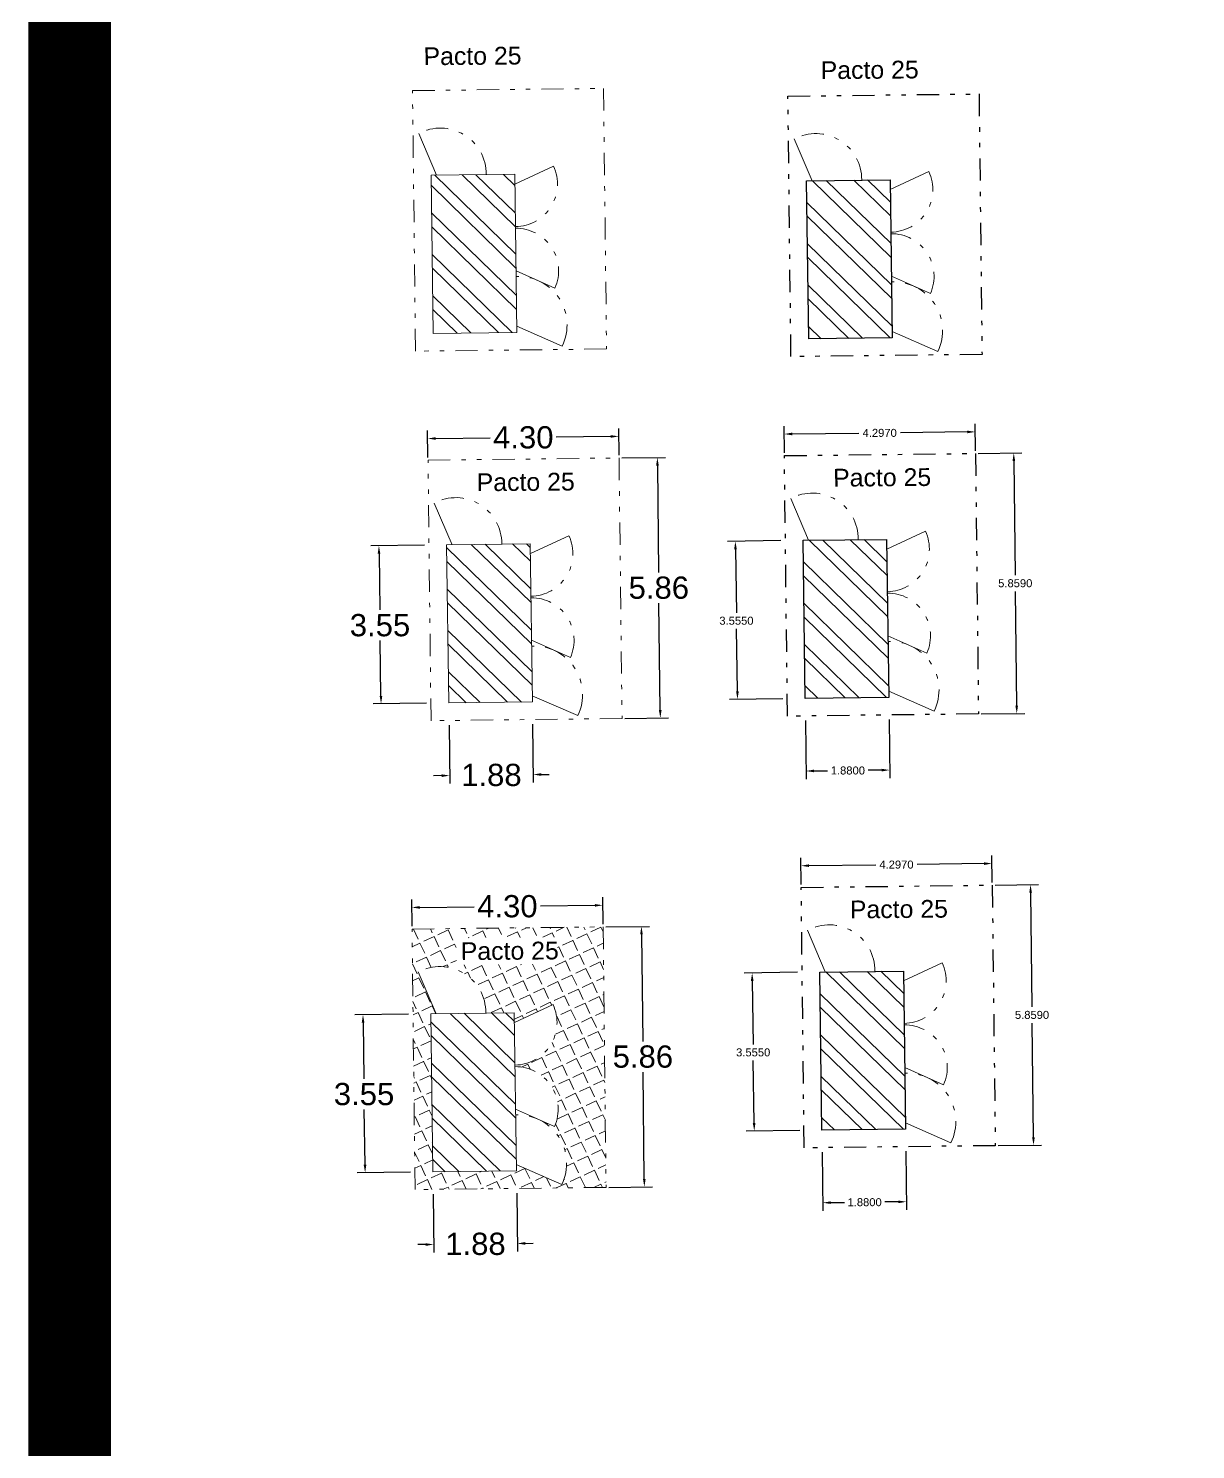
# Model space of a CAD drawing. Header units: metres. Extents: x 342 to 10732, y 11 to 2199.
# Drawn here: x 486.08 to 512.33, y 156.18 to 188.14 of the extents above; entities that cross this region are included whole.
import ezdxf

# ---------------------------------------------------------------- set-up
doc = ezdxf.new("R2010")
doc.units = ezdxf.units.M
doc.linetypes.add('DASHED', pattern=[0.75, 0.5, -0.25])
doc.linetypes.add('DIVIDE', pattern=[1.25, 0.5, -0.25, 0, -0.25, 0, -0.25])
doc.layers.get('Defpoints').update_dxf_attribs({"lineweight": 5})
for name, color, linetype, lineweight in [('01 - Bestaande kabel', 125, 'Continuous', 0), ('01 - Mantelbuis', 6, 'Continuous', 0), ('Aansluiting LS K09', 104, 'DASHED', 0)]:
    doc.layers.add(name, color=color, linetype=linetype, lineweight=lineweight)
doc.layers.add('01 - Station', color=7, linetype='Continuous')
doc.styles.get("Standard").update_dxf_attribs({"font": 'arial.ttf'})
doc.styles.add('TM-0.5', font='', dxfattribs={"height": 0.5})
doc.styles.get('TM-0.5').set_extended_font_data('Arial Nova Light')
doc.dimstyles.get("Standard").update_dxf_attribs({"dimtxt": 0.18, "dimasz": 0.18, "dimexe": 0.18, "dimexo": 0.0625, "dimgap": 0.09, "dimtad": 0, "dimtih": 1, "dimtoh": 1, "dimdec": 4, "dimzin": 0, "dimdsep": 46, "dimtxsty": 'Standard', "dimcen": 0.09, "dimadec": 0, "dimazin": 0, "dimtfac": 1, "dimtdec": 4, "dimtofl": 0, "dimtmove": 0, "dimatfit": 3, "dimfxl": 1, "dimtolj": 1, "dimtzin": 0, "dimarcsym": 0})

# ---------------------------------------------------------------- blocks, each defined once
blk = doc.blocks.new('Pacto 25 Exc. afm.')
at = {"lineweight": 0, "transparency": 33554687}
h = blk.add_hatch(dxfattribs=at)
h.set_pattern_fill('ANSI32', color=256, scale=0.069, angle=90.7662)
h.set_pattern_definition([(135.76618298, (403502.9297, -170782.46124), (-0.458472349, -0.4709010573), []), (135.76618298, (403502.9255, -170782.15145), (-0.458472349, -0.4709010573), [])])
h.paths.add_polyline_path([(0.819, 1.663), (-1.06, 1.638), (-1.013, -1.918), (0.866, -1.893)])
at = {"color": 114, "linetype": 'DIVIDE', "lineweight": 0, "true_color": 0x139b48}
blk.add_lwpolyline([(-1.413, -2.316), (-1.481, 3.542), (2.816, 3.592), (2.883, -2.267)], close=True, dxfattribs=at)
at = {"lineweight": 0}
for points in [[(-0.939, 1.64), (-1.34, 2.578)], [(0.822, 1.44), (1.69, 1.844)], [(0.848, -0.509), (1.722, -0.898)], [(0.864, -1.754), (1.888, -2.201)]]:
    blk.add_lwpolyline(points, dxfattribs=at)
blk.add_lwpolyline([(-1.013, -1.916), (-1.062, 1.638), (0.818, 1.66), (0.867, -1.895)], close=True, dxfattribs=at)
at = {"linetype": 'DIVIDE', "lineweight": 0}
for centre, radius, start, end in [((-0.854, 1.668), 1.032, 359.5082, 118.1409), ((0.822, 1.44), 0.957, 270.7721, 24.9336), ((0.848, -0.509), 0.957, 336.0022, 90.77), ((0.904, -1.728), 1.092, 334.3134, 92.7012)]:
    blk.add_arc(centre, radius, start, end, dxfattribs=at)
at = {"lineweight": 0, "insert": (-1.235, 4.515), "char_height": 0.4, "attachment_point": 1, "rotation": 0.4248, "style": 'TM-0.5'}
blk.add_mtext_dynamic_manual_height_columns('Pacto 25', width=5.58023, gutter_width=6.043, heights=[0], dxfattribs=at)
blk = doc.blocks.new('*D74')
at = {"color": 0, "lineweight": -2, "transparency": 16777216}
for p, q in [((195.571, 141.898), (194.368, 141.881)), ((194.55, 141.704), (194.568, 140.44)), ((194.594, 138.509), (194.577, 139.751)), ((195.619, 138.343), (194.416, 138.327))]:
    blk.add_line(p, q, dxfattribs=at)
at = {"color": 0, "transparency": 16777216}
for points in [[(194.58, 141.704), (194.52, 141.703), (194.548, 141.884)], [(194.624, 138.509), (194.564, 138.509), (194.596, 138.329)]]:
    blk.add_solid(points, dxfattribs=at)
at = {"layer": 'Defpoints', "color": 0, "transparency": 16777216}
for p in [(196.071, 141.904), (194.596, 138.329), (196.119, 138.35)]:
    blk.add_point(p, dxfattribs=at)
at = {"color": 0, "lineweight": 0, "transparency": 16777216, "insert": (194.572, 140.095), "char_height": 0.5, "attachment_point": 5, "style": 'TM-0.5'}
blk.add_mtext('\\A1;3.55', dxfattribs=at)
blk = doc.blocks.new('*D75')
at = {"color": 0, "lineweight": -2, "transparency": 16777216}
for p, q in [((196.125, 137.85), (196.141, 136.536)), ((198.005, 137.872), (198.02, 136.558)), ((195.958, 136.714), (195.778, 136.712)), ((198.198, 136.74), (198.378, 136.743))]:
    blk.add_line(p, q, dxfattribs=at)
at = {"color": 0, "transparency": 16777216}
for points in [[(195.958, 136.744), (195.959, 136.684), (196.138, 136.716)], [(198.198, 136.77), (198.199, 136.71), (198.018, 136.738)]]:
    blk.add_solid(points, dxfattribs=at)
at = {"layer": 'Defpoints', "color": 0, "transparency": 16777216}
for p in [(196.119, 138.349), (197.999, 138.372), (198.018, 136.738)]:
    blk.add_point(p, dxfattribs=at)
at = {"color": 0, "lineweight": 0, "transparency": 16777216, "insert": (197.078, 136.727), "char_height": 0.5, "attachment_point": 5, "style": 'TM-0.5'}
blk.add_mtext('\\A1;1.88', dxfattribs=at)
blk = doc.blocks.new('*D52')
at = {"layer": '01 - Station', "color": 0, "lineweight": -2, "transparency": 16777216}
for p, q in [((195.651, 143.871), (195.644, 144.474)), ((199.948, 143.92), (199.941, 144.524)), ((195.826, 144.296), (197.051, 144.31)), ((199.763, 144.341), (198.538, 144.327))]:
    blk.add_line(p, q, dxfattribs=at)
at = {"layer": '01 - Station', "color": 0, "transparency": 16777216}
for points in [[(195.826, 144.326), (195.827, 144.266), (195.646, 144.294)], [(199.763, 144.371), (199.763, 144.312), (199.943, 144.344)]]:
    blk.add_solid(points, dxfattribs=at)
at = {"layer": 'Defpoints', "color": 0, "transparency": 16777216}
for p in [(199.943, 144.344), (199.949, 143.858), (195.652, 143.808)]:
    blk.add_point(p, dxfattribs=at)
at = {"layer": '01 - Station', "color": 0, "lineweight": 0, "transparency": 16777216, "insert": (197.795, 144.319), "char_height": 0.5, "attachment_point": 5, "style": 'TM-0.5'}
blk.add_mtext('\\A1;4.30', dxfattribs=at)
blk = doc.blocks.new('*D51')
at = {"layer": '01 - Station', "color": 0, "lineweight": -2, "transparency": 16777216}
for p, q in [((200.011, 143.859), (200.99, 143.87)), ((200.812, 143.688), (200.839, 141.283)), ((200.875, 138.189), (200.847, 140.594)), ((200.078, 138), (201.057, 138.011))]:
    blk.add_line(p, q, dxfattribs=at)
at = {"layer": '01 - Station', "color": 0, "transparency": 16777216}
for points in [[(200.842, 143.688), (200.782, 143.687), (200.81, 143.868)], [(200.905, 138.189), (200.845, 138.189), (200.877, 138.009)]]:
    blk.add_solid(points, dxfattribs=at)
at = {"layer": 'Defpoints', "color": 0, "transparency": 16777216}
for p in [(199.949, 143.858), (200.81, 143.868), (200.016, 137.999)]:
    blk.add_point(p, dxfattribs=at)
at = {"layer": '01 - Station', "color": 0, "lineweight": 0, "transparency": 16777216, "insert": (200.843, 140.938), "char_height": 0.5, "attachment_point": 5, "style": 'TM-0.5'}
blk.add_mtext('\\A1;5.86', dxfattribs=at)
blk = doc.blocks.new('*D115')
at = {"color": 0, "lineweight": -2, "transparency": 16777216}
for p, q in [((503.001, 176.621), (501.798, 176.605)), ((501.98, 176.428), (502, 175.001)), ((502.024, 173.233), (502.005, 174.637)), ((503.049, 173.067), (501.846, 173.05))]:
    blk.add_line(p, q, dxfattribs=at)
at = {"color": 0, "transparency": 16777216}
for points in [[(502.01, 176.428), (501.95, 176.427), (501.978, 176.607)], [(502.054, 173.233), (501.994, 173.232), (502.026, 173.053)]]:
    blk.add_solid(points, dxfattribs=at)
at = {"layer": 'Defpoints', "color": 0, "transparency": 16777216}
for p in [(503.501, 176.628), (502.026, 173.053), (503.549, 173.074)]:
    blk.add_point(p, dxfattribs=at)
at = {"color": 0, "transparency": 16777216, "insert": (502.002, 174.819), "char_height": 0.18, "attachment_point": 5}
blk.add_mtext('\\A1;3.5550', dxfattribs=at)
blk = doc.blocks.new('*D116')
at = {"color": 0, "lineweight": -2, "transparency": 16777216}
for p, q in [((505.435, 172.595), (505.45, 171.282)), ((503.555, 172.573), (503.57, 171.26)), ((503.748, 171.442), (504.053, 171.446)), ((505.268, 171.46), (504.963, 171.456))]:
    blk.add_line(p, q, dxfattribs=at)
at = {"color": 0, "transparency": 16777216}
for points in [[(503.748, 171.472), (503.749, 171.412), (503.568, 171.44)], [(505.268, 171.49), (505.269, 171.43), (505.448, 171.462)]]:
    blk.add_solid(points, dxfattribs=at)
at = {"layer": 'Defpoints', "color": 0, "transparency": 16777216}
for p in [(503.549, 173.073), (505.429, 173.095), (505.448, 171.462)]:
    blk.add_point(p, dxfattribs=at)
at = {"color": 0, "transparency": 16777216, "insert": (504.508, 171.451), "char_height": 0.18, "attachment_point": 5}
blk.add_mtext('\\A1;1.8800', dxfattribs=at)
blk = doc.blocks.new('*D146')
at = {"layer": '01 - Station', "color": 0, "lineweight": -2, "transparency": 16777216}
for p, q in [((503.081, 178.595), (503.074, 179.198)), ((503.256, 179.02), (504.758, 179.037)), ((507.193, 179.065), (505.691, 179.048)), ((507.378, 178.644), (507.371, 179.247))]:
    blk.add_line(p, q, dxfattribs=at)
at = {"layer": '01 - Station', "color": 0, "transparency": 16777216}
for points in [[(503.256, 179.05), (503.256, 178.99), (503.076, 179.018)], [(507.192, 179.095), (507.193, 179.035), (507.373, 179.067)]]:
    blk.add_solid(points, dxfattribs=at)
at = {"layer": 'Defpoints', "color": 0, "transparency": 16777216}
for p in [(507.373, 179.067), (503.082, 178.532), (507.378, 178.582)]:
    blk.add_point(p, dxfattribs=at)
at = {"layer": '01 - Station', "color": 0, "transparency": 16777216, "insert": (505.224, 179.043), "char_height": 0.18, "attachment_point": 5}
blk.add_mtext('\\A1;4.2970', dxfattribs=at)
blk = doc.blocks.new('*D147')
at = {"layer": '01 - Station', "color": 0, "lineweight": -2, "transparency": 16777216}
for p, q in [((507.441, 178.582), (508.419, 178.594)), ((508.241, 178.412), (508.271, 175.844)), ((508.305, 172.913), (508.275, 175.48)), ((507.508, 172.724), (508.487, 172.735))]:
    blk.add_line(p, q, dxfattribs=at)
at = {"layer": '01 - Station', "color": 0, "transparency": 16777216}
for points in [[(508.271, 178.412), (508.211, 178.411), (508.239, 178.592)], [(508.335, 172.913), (508.275, 172.913), (508.307, 172.733)]]:
    blk.add_solid(points, dxfattribs=at)
at = {"layer": 'Defpoints', "color": 0, "transparency": 16777216}
for p in [(507.378, 178.582), (508.239, 178.592), (507.446, 172.723)]:
    blk.add_point(p, dxfattribs=at)
at = {"layer": '01 - Station', "color": 0, "transparency": 16777216, "insert": (508.273, 175.662), "char_height": 0.18, "attachment_point": 5}
blk.add_mtext('\\A1;5.8590', dxfattribs=at)
blk = doc.blocks.new('*D93')
at = {"color": 0, "lineweight": -2, "transparency": 16777216}
for p, q in [((503.378, 166.914), (502.175, 166.897)), ((502.357, 166.72), (502.376, 165.294)), ((502.4, 163.525), (502.381, 164.93)), ((503.426, 163.359), (502.223, 163.343))]:
    blk.add_line(p, q, dxfattribs=at)
at = {"color": 0, "transparency": 16777216}
for points in [[(502.387, 166.72), (502.327, 166.719), (502.355, 166.9)], [(502.43, 163.526), (502.37, 163.525), (502.403, 163.345)]]:
    blk.add_solid(points, dxfattribs=at)
at = {"layer": 'Defpoints', "color": 0, "transparency": 16777216}
for p in [(503.878, 166.92), (502.403, 163.345), (503.926, 163.366)]:
    blk.add_point(p, dxfattribs=at)
at = {"color": 0, "transparency": 16777216, "insert": (502.379, 165.112), "char_height": 0.18, "attachment_point": 5}
blk.add_mtext('\\A1;3.5550', dxfattribs=at)
blk = doc.blocks.new('*D94')
at = {"color": 0, "lineweight": -2, "transparency": 16777216}
for p, q in [((503.932, 162.866), (503.947, 161.552)), ((505.812, 162.888), (505.827, 161.574)), ((504.125, 161.734), (504.43, 161.738)), ((505.645, 161.752), (505.34, 161.749))]:
    blk.add_line(p, q, dxfattribs=at)
at = {"color": 0, "transparency": 16777216}
for points in [[(504.125, 161.764), (504.125, 161.704), (503.945, 161.732)], [(505.645, 161.782), (505.645, 161.722), (505.825, 161.754)]]:
    blk.add_solid(points, dxfattribs=at)
at = {"layer": 'Defpoints', "color": 0, "transparency": 16777216}
for p in [(503.926, 163.366), (505.806, 163.388), (505.825, 161.754)]:
    blk.add_point(p, dxfattribs=at)
at = {"color": 0, "transparency": 16777216, "insert": (504.885, 161.743), "char_height": 0.18, "attachment_point": 5}
blk.add_mtext('\\A1;1.8800', dxfattribs=at)
blk = doc.blocks.new('*D124')
at = {"layer": '01 - Station', "color": 0, "lineweight": -2, "transparency": 16777216}
for p, q in [((503.458, 168.887), (503.451, 169.49)), ((507.754, 168.936), (507.747, 169.54)), ((503.633, 169.312), (505.134, 169.33)), ((507.57, 169.358), (506.068, 169.34))]:
    blk.add_line(p, q, dxfattribs=at)
at = {"layer": '01 - Station', "color": 0, "transparency": 16777216}
for points in [[(507.569, 169.388), (507.57, 169.328), (507.75, 169.36)], [(503.632, 169.342), (503.633, 169.282), (503.453, 169.31)]]:
    blk.add_solid(points, dxfattribs=at)
at = {"layer": 'Defpoints', "color": 0, "transparency": 16777216}
for p in [(507.75, 169.36), (503.458, 168.824), (507.755, 168.874)]:
    blk.add_point(p, dxfattribs=at)
at = {"layer": '01 - Station', "color": 0, "transparency": 16777216, "insert": (505.601, 169.335), "char_height": 0.18, "attachment_point": 5}
blk.add_mtext('\\A1;4.2970', dxfattribs=at)
blk = doc.blocks.new('*D125')
at = {"layer": '01 - Station', "color": 0, "lineweight": -2, "transparency": 16777216}
for p, q in [((507.818, 168.875), (508.796, 168.886)), ((508.618, 168.704), (508.648, 166.136)), ((508.682, 163.205), (508.652, 165.773)), ((507.885, 163.016), (508.864, 163.027))]:
    blk.add_line(p, q, dxfattribs=at)
at = {"layer": '01 - Station', "color": 0, "transparency": 16777216}
for points in [[(508.648, 168.704), (508.588, 168.704), (508.616, 168.884)], [(508.712, 163.206), (508.652, 163.205), (508.684, 163.025)]]:
    blk.add_solid(points, dxfattribs=at)
at = {"layer": 'Defpoints', "color": 0, "transparency": 16777216}
for p in [(507.755, 168.874), (508.616, 168.884), (507.823, 163.015)]:
    blk.add_point(p, dxfattribs=at)
at = {"layer": '01 - Station', "color": 0, "transparency": 16777216, "insert": (508.65, 165.955), "char_height": 0.18, "attachment_point": 5}
blk.add_mtext('\\A1;5.8590', dxfattribs=at)
blk = doc.blocks.new('Pacto 25 extr. afm.')
at = {"lineweight": 0, "transparency": 33554687}
h = blk.add_hatch(dxfattribs=at)
h.set_pattern_fill('ANSI32', color=256, scale=0.069, angle=90.766183)
h.set_pattern_definition([(135.76618298, (403700.06217, -170642.1951), (-0.458472349, -0.4709010573), []), (135.76618298, (403700.058, -170641.8853), (-0.458472349, -0.4709010573), [])])
h.paths.add_polyline_path([(197.95112, 141.92963), (196.07227, 141.9044), (196.11976, 138.34822), (197.99861, 138.37344)])
at = {"color": 114, "linetype": 'DIVIDE', "lineweight": 0, "true_color": 0x139b48}
blk.add_lwpolyline([(195.71927, 137.94972), (195.65179, 143.80834), (199.94851, 143.85782), (200.01598, 137.99921)], close=True, dxfattribs=at)
at = {"lineweight": 0}
for points in [[(196.19349, 141.90602), (195.79211, 142.84395)], [(197.95417, 141.70662), (198.8224, 142.11026)], [(197.98024, 139.75723), (198.85496, 139.36785)], [(197.99689, 138.51191), (199.02054, 138.06493)]]:
    blk.add_lwpolyline(points, dxfattribs=at)
blk.add_lwpolyline([(196.11927, 138.34972), (196.07083, 141.90438), (197.95068, 141.92618), (197.99912, 138.37152)], close=True, dxfattribs=at)
at = {"linetype": 'DIVIDE', "lineweight": 0}
for centre, radius, start, end in [((196.27868, 141.93424), 1.03166, 359.508187, 118.140897), ((197.95417, 141.70662), 0.95747, 270.772093, 24.933566), ((197.9803, 139.75723), 0.95741, 336.00217, 90.77005), ((198.03659, 138.53819), 1.09185, 334.31345, 92.701244)]:
    blk.add_arc(centre, radius, start, end, dxfattribs=at)
at = {"lineweight": 0, "insert": (196.74515, 143.51126), "char_height": 0.4, "attachment_point": 1, "rotation": 0.424772, "style": 'TM-0.5'}
blk.add_mtext_dynamic_manual_height_columns('Pacto 25', width=5.5802319, gutter_width=6.04269, heights=[0], dxfattribs=at)
at = {"lineweight": 0}
dim = blk.add_linear_dim(base=(194.59628, 138.32903), p1=(196.07097, 141.90438), p2=(196.11927, 138.34972), angle=270.778376, dimstyle='Standard', override={"dimexo": 0.5}, dxfattribs=at)
dim.commit()
dim.dimension.update_dxf_attribs({"geometry": '*D74', "text_midpoint": (194.57228, 140.09544), "dimtype": 129})
dim = blk.add_aligned_dim(p1=(196.11927, 138.34947), p2=(197.99912, 138.37152), distance=-1.63331, dimstyle='Standard', override={"dimexo": 0.5}, dxfattribs=at)
dim.commit()
dim.dimension.update_dxf_attribs({"geometry": '*D75', "text_midpoint": (197.07835, 136.7273)})
at = {"layer": '01 - Station', "lineweight": 0}
for p1, distance, picture, middle in [((195.65179, 143.80834), 0.48578, '*D52', (197.79455, 144.31883)), ((200.01598, 137.99921), -0.86107, '*D51', (200.84326, 140.93844))]:
    dim = blk.add_aligned_dim(p1=p1, p2=(199.94851, 143.85782), distance=distance, dimstyle='Standard', dxfattribs=at)
    dim.commit()
    dim.dimension.update_dxf_attribs({"geometry": picture, "text_midpoint": middle})
blk = doc.blocks.new('Pacto 25 ZRO')
at = {"layer": '01 - Mantelbuis', "transparency": 33554687}
h = blk.add_hatch(dxfattribs=at)
h.set_pattern_fill('ANGLE', color=256, scale=0.05, angle=205)
h.set_pattern_definition([(205, (0, 0), (0.1476, -0.316528), [0.254, -0.09525]), (295, (0, 0), (0.316528, 0.1476), [0.254, -0.09525])])
h.paths.add_polyline_path([(2.115, 2.954), (-2.182, 2.905), (-2.115, -2.954), (2.182, -2.905)])
h.paths.add_polyline_path([(1.095, 2.117), (-1.185, 2.1), (-1.189, 2.707), (1.091, 2.724)], flags=16)
h.paths.add_polyline_path([(0.989, 1.206, -0.543987), (0.133, -0.155), (0.133, -0.189, -0.547385), (1.021, -1.536), (0.691, -1.389, -0.409811), (1.187, -2.839), (0.163, -2.392), (0.165, -2.532), (-1.715, -2.554), (-1.763, 1.001), (-1.64, 1.002), (-2.042, 1.94, -0.571553), (-0.524, 1.015), (0.117, 1.022), (0.12, 0.803)], flags=16)
at = {"layer": '01 - Station'}
blk.add_blockref('Pacto 25 extr. afm.', (-197.834, -140.904), dxfattribs=at)

msp = doc.modelspace()

# ---------------------------------------------------------------- hatches: boundary and pattern name
at = {"transparency": 33554687}
h = msp.add_hatch(dxfattribs=at)
h.set_pattern_fill('ANSI32', color=256, scale=0.069, angle=90.766183)
h.set_pattern_definition([(135.76618298, (404007.5712, -170599.38615), (-0.458472349, -0.4709010573), []), (135.76618298, (404007.56706, -170599.07636), (-0.458472349, -0.4709010573), [])])
h.paths.add_polyline_path([(505.46016, 184.73855), (503.58131, 184.71333), (503.6288, 181.15714), (505.50765, 181.18236)])
h = msp.add_hatch(dxfattribs=at)
h.set_pattern_fill('ANSI32', color=256, scale=0.069, angle=90.766183)
h.set_pattern_definition([(135.76618298, (404007.49206, -170607.4713), (-0.458472349, -0.4709010573), []), (135.76618298, (404007.4879, -170607.1615), (-0.458472349, -0.4709010573), [])])
h.paths.add_polyline_path([(505.38101, 176.65342), (503.50216, 176.6282), (503.54965, 173.07201), (505.42851, 173.09723)])
h = msp.add_hatch(dxfattribs=at)
h.set_pattern_fill('ANSI32', color=256, scale=0.069, angle=90.766183)
h.set_pattern_definition([(135.76618298, (404007.86876, -170617.179), (-0.458472349, -0.4709010573), []), (135.76618298, (404007.8646, -170616.8692), (-0.458472349, -0.4709010573), [])])
h.paths.add_polyline_path([(505.75772, 166.94572), (503.87887, 166.9205), (503.92636, 163.36431), (505.80521, 163.38953)])

# ---------------------------------------------------------------- linework, layer by layer
at = {"color": 114, "linetype": 'DIVIDE', "true_color": 0x139b48}
for points in [[(503.22831, 180.75865), (503.16083, 186.61726), (507.45755, 186.66675), (507.52503, 180.80814)], [(503.14916, 172.67352), (503.08169, 178.53213), (507.3784, 178.58162), (507.44588, 172.72301)], [(503.52587, 162.96582), (503.45839, 168.82443), (507.7551, 168.87392), (507.82258, 163.01531)]]:
    msp.add_lwpolyline(points, close=True, dxfattribs=at)
at = {"lineweight": 15}
for points in [[(503.70253, 184.71495), (503.30115, 185.65287)], [(505.46321, 184.51555), (506.33144, 184.91918)], [(505.48928, 182.56615), (506.364, 182.17677)], [(505.50593, 181.32083), (506.52958, 180.87386)], [(503.62339, 176.62982), (503.222, 177.56774)], [(505.38406, 176.43042), (506.2523, 176.83406)], [(505.41013, 174.48102), (506.28485, 174.09164)], [(505.42679, 173.2357), (506.45043, 172.78873)], [(504.00009, 166.92212), (503.59871, 167.86004)], [(505.76077, 166.72272), (506.629, 167.12636)], [(505.78684, 164.77332), (506.66156, 164.38394)], [(505.80349, 163.528), (506.82714, 163.08103)]]:
    msp.add_lwpolyline(points, dxfattribs=at)
for points in [[(503.62831, 181.15865), (503.57987, 184.71331), (505.45972, 184.7351), (505.50816, 181.18044)], [(503.54916, 173.07352), (503.50072, 176.62818), (505.38058, 176.64997), (505.42902, 173.09532)], [(503.92587, 163.36582), (503.87743, 166.92048), (505.75728, 166.94227), (505.80572, 163.38762)]]:
    msp.add_lwpolyline(points, close=True)
at = {"linetype": 'DIVIDE', "lineweight": 15}
for centre, radius, start, end in [((503.78772, 184.74316), 1.03166, 359.508187, 118.140897), ((505.46321, 184.51555), 0.95747, 270.772093, 24.933566), ((505.48935, 182.56615), 0.95741, 336.00217, 90.77005), ((505.54563, 181.34711), 1.09185, 334.31345, 92.701244), ((503.70858, 176.65804), 1.03166, 359.508187, 118.140897), ((505.38406, 176.43042), 0.95747, 270.772093, 24.933566), ((505.4102, 174.48103), 0.95741, 336.00217, 90.77005), ((505.46648, 173.26199), 1.09185, 334.31345, 92.701244), ((504.08528, 166.95034), 1.03166, 359.508187, 118.140897), ((505.76077, 166.72272), 0.95747, 270.772093, 24.933566), ((505.7869, 164.77333), 0.95741, 336.00217, 90.77005), ((505.84319, 163.55429), 1.09185, 334.31345, 92.701244)]:
    msp.add_arc(centre, radius, start, end, dxfattribs=at)
at = {"layer": 'Aansluiting LS K09', "linetype": 'Continuous', "const_width": 1.85405}
msp.add_lwpolyline([(625.83441, 202.21375), (625.96561, 101.90626), (487.00588, 101.72451), (487.00544, 202.03458), (625.83441, 202.21375)], dxfattribs=at)

# ---------------------------------------------------------------- block references
at = {"layer": '01 - Bestaande kabel'}
msp.add_blockref('Pacto 25 ZRO', (496.88882, 164.98157), dxfattribs=at)
at = {"layer": '01 - Station'}
for name, p in [('Pacto 25 Exc. afm.', (496.1972, 183.19819)), ('Pacto 25 extr. afm.', (299.41338, 34.62186))]:
    msp.add_blockref(name, p, dxfattribs=at)

# ---------------------------------------------------------------- texts
at = {"char_height": 0.4, "attachment_point": 1, "rotation": 0.424772, "style": 'TM-0.5'}
for insert in [(503.89494, 187.39977), (504.17504, 178.23505), (504.55175, 168.52735)]:
    msp.add_mtext_dynamic_manual_height_columns('Pacto 25', width=5.5802319, gutter_width=6.04269, heights=[0], dxfattribs=dict(at, insert=insert))

# ---------------------------------------------------------------- dimensions: what is measured, and where the dimension line sits
for base, p1, p2, picture, middle in [((502.02617, 173.05283), (503.50087, 176.62818), (503.54916, 173.07352), '*D115', (502.00218, 174.81924)), ((502.40288, 163.34513), (503.87757, 166.92048), (503.92587, 163.36582), '*D93', (502.37888, 165.11154))]:
    dim = msp.add_linear_dim(base=base, p1=p1, p2=p2, angle=270.778376, dimstyle='Standard', override={"dimexo": 0.5})
    dim.commit()
    dim.dimension.update_dxf_attribs({"geometry": picture, "text_midpoint": middle, "dimtype": 161})
for p1, p2, picture, middle in [((503.54917, 173.07327), (505.42902, 173.09532), '*D116', (504.50825, 171.4511)), ((503.92587, 163.36557), (505.80572, 163.38762), '*D94', (504.88495, 161.7434))]:
    dim = msp.add_aligned_dim(p1=p1, p2=p2, distance=-1.63331, dimstyle='Standard', override={"dimexo": 0.5})
    dim.commit()
    dim.dimension.update_dxf_attribs({"geometry": picture, "text_midpoint": middle})
at = {"layer": '01 - Station'}
for p1, p2, distance, picture, middle in [((503.08169, 178.53213), (507.3784, 178.58162), 0.48578, '*D146', (505.22445, 179.04262)), ((507.44588, 172.72301), (507.3784, 178.58162), -0.86107, '*D147', (508.27315, 175.66223)), ((503.45839, 168.82443), (507.7551, 168.87392), 0.48578, '*D124', (505.60115, 169.33492)), ((507.82258, 163.01531), (507.7551, 168.87392), -0.86107, '*D125', (508.64985, 165.95453))]:
    dim = msp.add_aligned_dim(p1=p1, p2=p2, distance=distance, dimstyle='Standard', dxfattribs=at)
    dim.commit()
    dim.dimension.update_dxf_attribs({"geometry": picture, "text_midpoint": middle})

doc.saveas('drawing.dxf')
